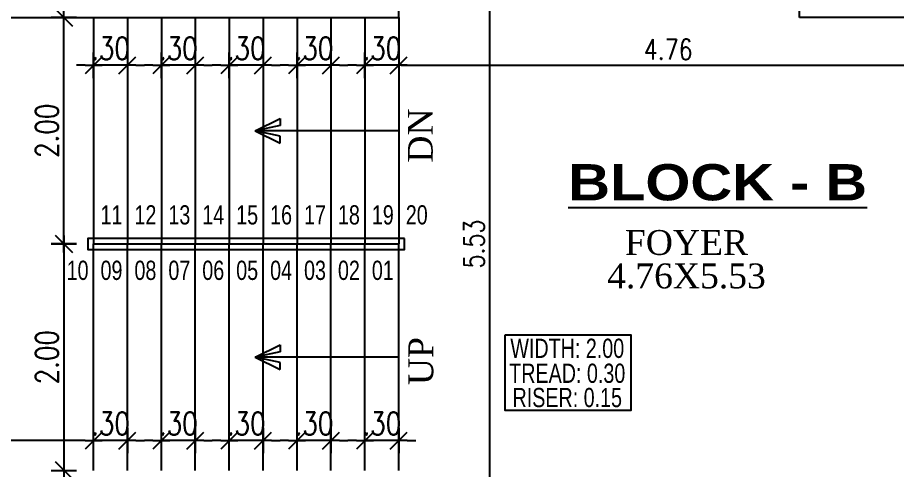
# Model space of a CAD drawing. Header units: inches. Extents: x 14235 to 14499, y 0 to 2549.
# Drawn here: x 14333.32 to 14341.1, y 2364.85 to 2368.85 of the extents above; entities that cross this region are included whole.
import ezdxf
from ezdxf.enums import TextEntityAlignment as Align

# ---------------------------------------------------------------- set-up
doc = ezdxf.new("R2010")
doc.units = ezdxf.units.IN
doc.header["$LTSCALE"] = 0.25
doc.header["$MEASUREMENT"] = 0
doc.header["$PDMODE"] = 35
for name, color, linetype in [('dimension', 7, 'Continuous'), ('Stair', 56, 'Continuous'), ('steel', 251, 'Continuous'), ('text', 7, 'Continuous'), ('text-large', 7, 'Continuous'), ('wall', 7, 'Continuous'), ('WORK TEX', 6, 'Continuous'), ('WORKING DIM', 7, 'Continuous')]:
    doc.layers.add(name, color=color, linetype=linetype)
doc.styles.add('ARIAL', font='TIMES_0.TTF')
doc.styles.add('ARL', font='swisscl_0.ttf')
doc.styles.add('B', font='ARIBLK_0.TTF')
doc.styles.add('romans', font='romans.shx', dxfattribs={"width": 0.8})
doc.dimstyles.new('121', dxfattribs={"dimscale": 0.1, "dimtxt": 1.8, "dimasz": 0.2, "dimexe": 0.03125, "dimexo": 0.25, "dimgap": 0.5, "dimtad": 1, "dimzin": 4, "dimdsep": 46, "dimtxsty": 'romans', "dimblk1": 'MINITICK', "dimblk2": 'MINITICK', "dimsah": 1, "dimcen": 1, "dimse1": 1, "dimse2": 1, "dimclrd": 252, "dimclre": 256, "dimclrt": 7, "dimadec": 3, "dimazin": 0, "dimtfac": 0.8, "dimtix": 1, "dimtmove": 2, "dimatfit": 3, "dimfxl": 0, "dimtolj": 1, "dimtzin": 3, "dimarcsym": 0})
doc.dimstyles.new('minitick-100', dxfattribs={"dimscale": 0.1, "dimtxt": 2, "dimasz": 0.75, "dimexe": 0.03125, "dimexo": 0.25, "dimgap": 0.5, "dimtad": 1, "dimzin": 4, "dimdsep": 46, "dimtxsty": 'romans', "dimblk1": 'MINITICK', "dimblk2": 'MINITICK', "dimsah": 1, "dimcen": 1, "dimse1": 1, "dimse2": 1, "dimclrd": 252, "dimclre": 256, "dimclrt": 256, "dimadec": 3, "dimazin": 0, "dimtfac": 0.8, "dimtix": 1, "dimtmove": 2, "dimatfit": 3, "dimfxl": 0, "dimtolj": 1, "dimtzin": 3, "dimarcsym": 0})

# ---------------------------------------------------------------- blocks, each defined once
blk = doc.blocks.new('MINITICK')
at = {"color": 7}
for p, q in [((0, -1.5), (0, 1.5)), ((1, 1), (-1, -1)), ((-1, 0), (1, 0))]:
    blk.add_line(p, q, dxfattribs=at)
blk = doc.blocks.new('*D583')
at = {"layer": 'Defpoints', "color": 0, "transparency": 16777216}
for p in [(14341.4565, 2368.4317), (14336.6928, 2368.1438), (14341.4565, 2368.1438)]:
    blk.add_point(p, dxfattribs=at)
at = {"layer": 'WORKING DIM', "color": 252, "lineweight": -2, "transparency": 16777216}
blk.add_line((14336.7128, 2368.4317), (14341.4365, 2368.4317), dxfattribs=at)
at = {"layer": 'WORKING DIM', "color": 252, "lineweight": -2, "transparency": 16777216, "xscale": 0.02, "yscale": 0.02, "zscale": 0.02, "rotation": 180}
blk.add_blockref('MINITICK', (14336.6928, 2368.4317), dxfattribs=at)
at = {"layer": 'WORKING DIM', "color": 252, "lineweight": -2, "transparency": 16777216, "xscale": 0.02, "yscale": 0.02, "zscale": 0.02}
blk.add_blockref('MINITICK', (14341.4565, 2368.4317), dxfattribs=at)
at = {"layer": 'WORKING DIM', "color": 7, "transparency": 16777216, "insert": (14339.0747, 2368.5717), "char_height": 0.18, "attachment_point": 5, "style": 'romans'}
blk.add_mtext('\\A1;4.76', dxfattribs=at)
blk = doc.blocks.new('*D584')
at = {"layer": 'Defpoints', "color": 0, "transparency": 16777216}
for p in [(14337.4977, 2369.6155), (14337.8742, 2369.6155), (14337.8742, 2364.0896)]:
    blk.add_point(p, dxfattribs=at)
at = {"layer": 'WORKING DIM', "color": 252, "lineweight": -2, "transparency": 16777216}
blk.add_line((14337.4977, 2364.1096), (14337.4977, 2369.5955), dxfattribs=at)
at = {"layer": 'WORKING DIM', "color": 252, "lineweight": -2, "transparency": 16777216, "xscale": 0.02, "yscale": 0.02, "zscale": 0.02}
for p, rotation in [((14337.4977, 2369.6155), 90), ((14337.4977, 2364.0896), 270)]:
    blk.add_blockref('MINITICK', p, dxfattribs=dict(at, rotation=rotation))
at = {"layer": 'WORKING DIM', "color": 7, "transparency": 16777216, "insert": (14337.3577, 2366.8526), "char_height": 0.18, "attachment_point": 5, "rotation": 90, "style": 'romans'}
blk.add_mtext('\\A1;5.53', dxfattribs=at)
blk = doc.blocks.new('*D696')
at = {"layer": 'Defpoints', "color": 0, "ltscale": 10, "transparency": 16777216}
for p in [(14336.3928, 2365.1904), (14336.6928, 2365.1904), (14336.3928, 2365.1156)]:
    blk.add_point(p, dxfattribs=at)
at = {"layer": 'dimension', "color": 252, "lineweight": -2, "ltscale": 10, "transparency": 16777216}
for p, q in [((14336.3178, 2365.1156), (14336.2428, 2365.1156)), ((14336.6928, 2365.1156), (14336.3928, 2365.1156)), ((14336.7678, 2365.1156), (14336.8428, 2365.1156))]:
    blk.add_line(p, q, dxfattribs=at)
at = {"layer": 'dimension', "color": 252, "lineweight": -2, "ltscale": 10, "transparency": 16777216, "xscale": 0.07500000000000001, "yscale": 0.07500000000000001, "zscale": 0.07500000000000001}
blk.add_blockref('MINITICK', (14336.3928, 2365.1156), dxfattribs=at)
at = {"layer": 'dimension', "color": 252, "lineweight": -2, "ltscale": 10, "transparency": 16777216, "xscale": 0.07500000000000001, "yscale": 0.07500000000000001, "zscale": 0.07500000000000001, "rotation": 180}
blk.add_blockref('MINITICK', (14336.6928, 2365.1156), dxfattribs=at)
at = {"layer": 'dimension', "ltscale": 10, "transparency": 16777216, "insert": (14336.5428, 2365.2656), "char_height": 0.2, "attachment_point": 5, "style": 'romans'}
blk.add_mtext('\\A1;.30', dxfattribs=at)
blk = doc.blocks.new('*D685')
at = {"layer": 'Defpoints', "color": 0, "ltscale": 10, "transparency": 16777216}
for p in [(14335.7928, 2365.1904), (14336.0928, 2365.1904), (14335.7928, 2365.1156)]:
    blk.add_point(p, dxfattribs=at)
at = {"layer": 'dimension', "color": 252, "lineweight": -2, "ltscale": 10, "transparency": 16777216}
for p, q in [((14335.7178, 2365.1156), (14335.6428, 2365.1156)), ((14336.0928, 2365.1156), (14335.7928, 2365.1156)), ((14336.1678, 2365.1156), (14336.2428, 2365.1156))]:
    blk.add_line(p, q, dxfattribs=at)
at = {"layer": 'dimension', "color": 252, "lineweight": -2, "ltscale": 10, "transparency": 16777216, "xscale": 0.07500000000000001, "yscale": 0.07500000000000001, "zscale": 0.07500000000000001}
blk.add_blockref('MINITICK', (14335.7928, 2365.1156), dxfattribs=at)
at = {"layer": 'dimension', "color": 252, "lineweight": -2, "ltscale": 10, "transparency": 16777216, "xscale": 0.07500000000000001, "yscale": 0.07500000000000001, "zscale": 0.07500000000000001, "rotation": 180}
blk.add_blockref('MINITICK', (14336.0928, 2365.1156), dxfattribs=at)
at = {"layer": 'dimension', "ltscale": 10, "transparency": 16777216, "insert": (14335.9428, 2365.2656), "char_height": 0.2, "attachment_point": 5, "style": 'romans'}
blk.add_mtext('\\A1;.30', dxfattribs=at)
blk = doc.blocks.new('*D686')
at = {"layer": 'Defpoints', "color": 0, "ltscale": 10, "transparency": 16777216}
for p in [(14335.1928, 2365.1904), (14335.4928, 2365.1904), (14335.1928, 2365.1156)]:
    blk.add_point(p, dxfattribs=at)
at = {"layer": 'dimension', "color": 252, "lineweight": -2, "ltscale": 10, "transparency": 16777216}
for p, q in [((14335.1178, 2365.1156), (14335.0428, 2365.1156)), ((14335.4928, 2365.1156), (14335.1928, 2365.1156)), ((14335.5678, 2365.1156), (14335.6428, 2365.1156))]:
    blk.add_line(p, q, dxfattribs=at)
at = {"layer": 'dimension', "color": 252, "lineweight": -2, "ltscale": 10, "transparency": 16777216, "xscale": 0.07500000000000001, "yscale": 0.07500000000000001, "zscale": 0.07500000000000001}
blk.add_blockref('MINITICK', (14335.1928, 2365.1156), dxfattribs=at)
at = {"layer": 'dimension', "color": 252, "lineweight": -2, "ltscale": 10, "transparency": 16777216, "xscale": 0.07500000000000001, "yscale": 0.07500000000000001, "zscale": 0.07500000000000001, "rotation": 180}
blk.add_blockref('MINITICK', (14335.4928, 2365.1156), dxfattribs=at)
at = {"layer": 'dimension', "ltscale": 10, "transparency": 16777216, "insert": (14335.3428, 2365.2656), "char_height": 0.2, "attachment_point": 5, "style": 'romans'}
blk.add_mtext('\\A1;.30', dxfattribs=at)
blk = doc.blocks.new('*D687')
at = {"layer": 'Defpoints', "color": 0, "ltscale": 10, "transparency": 16777216}
for p in [(14334.5928, 2365.1904), (14334.8928, 2365.1904), (14334.5928, 2365.1156)]:
    blk.add_point(p, dxfattribs=at)
at = {"layer": 'dimension', "color": 252, "lineweight": -2, "ltscale": 10, "transparency": 16777216}
for p, q in [((14334.5178, 2365.1156), (14334.4428, 2365.1156)), ((14334.8928, 2365.1156), (14334.5928, 2365.1156)), ((14334.9678, 2365.1156), (14335.0428, 2365.1156))]:
    blk.add_line(p, q, dxfattribs=at)
at = {"layer": 'dimension', "color": 252, "lineweight": -2, "ltscale": 10, "transparency": 16777216, "xscale": 0.07500000000000001, "yscale": 0.07500000000000001, "zscale": 0.07500000000000001}
blk.add_blockref('MINITICK', (14334.5928, 2365.1156), dxfattribs=at)
at = {"layer": 'dimension', "color": 252, "lineweight": -2, "ltscale": 10, "transparency": 16777216, "xscale": 0.07500000000000001, "yscale": 0.07500000000000001, "zscale": 0.07500000000000001, "rotation": 180}
blk.add_blockref('MINITICK', (14334.8928, 2365.1156), dxfattribs=at)
at = {"layer": 'dimension', "ltscale": 10, "transparency": 16777216, "insert": (14334.7428, 2365.2656), "char_height": 0.2, "attachment_point": 5, "style": 'romans'}
blk.add_mtext('\\A1;.30', dxfattribs=at)
blk = doc.blocks.new('*D688')
at = {"layer": 'Defpoints', "color": 0, "ltscale": 10, "transparency": 16777216}
for p in [(14333.9928, 2365.1904), (14334.2928, 2365.1904), (14333.9928, 2365.1156)]:
    blk.add_point(p, dxfattribs=at)
at = {"layer": 'dimension', "color": 252, "lineweight": -2, "ltscale": 10, "transparency": 16777216}
for p, q in [((14333.9178, 2365.1156), (14333.8428, 2365.1156)), ((14334.2928, 2365.1156), (14333.9928, 2365.1156)), ((14334.3678, 2365.1156), (14334.4428, 2365.1156))]:
    blk.add_line(p, q, dxfattribs=at)
at = {"layer": 'dimension', "color": 252, "lineweight": -2, "ltscale": 10, "transparency": 16777216, "xscale": 0.07500000000000001, "yscale": 0.07500000000000001, "zscale": 0.07500000000000001}
blk.add_blockref('MINITICK', (14333.9928, 2365.1156), dxfattribs=at)
at = {"layer": 'dimension', "color": 252, "lineweight": -2, "ltscale": 10, "transparency": 16777216, "xscale": 0.07500000000000001, "yscale": 0.07500000000000001, "zscale": 0.07500000000000001, "rotation": 180}
blk.add_blockref('MINITICK', (14334.2928, 2365.1156), dxfattribs=at)
at = {"layer": 'dimension', "ltscale": 10, "transparency": 16777216, "insert": (14334.1428, 2365.2656), "char_height": 0.2, "attachment_point": 5, "style": 'romans'}
blk.add_mtext('\\A1;.30', dxfattribs=at)
blk = doc.blocks.new('*D689')
at = {"layer": 'Defpoints', "color": 0, "ltscale": 10, "transparency": 16777216}
for p in [(14331.9928, 2365.1156), (14331.9928, 2365.1156), (14333.9928, 2365.1156)]:
    blk.add_point(p, dxfattribs=at)
at = {"layer": 'dimension', "color": 252, "lineweight": -2, "ltscale": 10, "transparency": 16777216}
blk.add_line((14333.9178, 2365.1156), (14332.0678, 2365.1156), dxfattribs=at)
at = {"layer": 'dimension', "color": 252, "lineweight": -2, "ltscale": 10, "transparency": 16777216, "xscale": 0.07500000000000001, "yscale": 0.07500000000000001, "zscale": 0.07500000000000001, "rotation": 180}
blk.add_blockref('MINITICK', (14331.9928, 2365.1156), dxfattribs=at)
at = {"layer": 'dimension', "color": 252, "lineweight": -2, "ltscale": 10, "transparency": 16777216, "xscale": 0.07500000000000001, "yscale": 0.07500000000000001, "zscale": 0.07500000000000001}
blk.add_blockref('MINITICK', (14333.9928, 2365.1156), dxfattribs=at)
at = {"layer": 'dimension', "ltscale": 10, "transparency": 16777216, "insert": (14332.9928, 2365.2656), "char_height": 0.2, "attachment_point": 5, "style": 'romans'}
blk.add_mtext('\\A1;2.00', dxfattribs=at)
blk = doc.blocks.new('*D690')
at = {"layer": 'Defpoints', "color": 0, "ltscale": 10, "transparency": 16777216}
for p in [(14336.3928, 2368.4317), (14336.3928, 2368.357), (14336.6928, 2368.357)]:
    blk.add_point(p, dxfattribs=at)
at = {"layer": 'dimension', "color": 252, "lineweight": -2, "ltscale": 10, "transparency": 16777216}
for p, q in [((14336.3178, 2368.4317), (14336.2428, 2368.4317)), ((14336.6928, 2368.4317), (14336.3928, 2368.4317)), ((14336.7678, 2368.4317), (14336.8428, 2368.4317))]:
    blk.add_line(p, q, dxfattribs=at)
at = {"layer": 'dimension', "color": 252, "lineweight": -2, "ltscale": 10, "transparency": 16777216, "xscale": 0.07500000000000001, "yscale": 0.07500000000000001, "zscale": 0.07500000000000001}
blk.add_blockref('MINITICK', (14336.3928, 2368.4317), dxfattribs=at)
at = {"layer": 'dimension', "color": 252, "lineweight": -2, "ltscale": 10, "transparency": 16777216, "xscale": 0.07500000000000001, "yscale": 0.07500000000000001, "zscale": 0.07500000000000001, "rotation": 180}
blk.add_blockref('MINITICK', (14336.6928, 2368.4317), dxfattribs=at)
at = {"layer": 'dimension', "ltscale": 10, "transparency": 16777216, "insert": (14336.5428, 2368.5817), "char_height": 0.2, "attachment_point": 5, "style": 'romans'}
blk.add_mtext('\\A1;.30', dxfattribs=at)
blk = doc.blocks.new('*D691')
at = {"layer": 'Defpoints', "color": 0, "ltscale": 10, "transparency": 16777216}
for p in [(14335.7928, 2368.4317), (14335.7928, 2368.357), (14336.0928, 2368.357)]:
    blk.add_point(p, dxfattribs=at)
at = {"layer": 'dimension', "color": 252, "lineweight": -2, "ltscale": 10, "transparency": 16777216}
for p, q in [((14335.7178, 2368.4317), (14335.6428, 2368.4317)), ((14336.0928, 2368.4317), (14335.7928, 2368.4317)), ((14336.1678, 2368.4317), (14336.2428, 2368.4317))]:
    blk.add_line(p, q, dxfattribs=at)
at = {"layer": 'dimension', "color": 252, "lineweight": -2, "ltscale": 10, "transparency": 16777216, "xscale": 0.07500000000000001, "yscale": 0.07500000000000001, "zscale": 0.07500000000000001}
blk.add_blockref('MINITICK', (14335.7928, 2368.4317), dxfattribs=at)
at = {"layer": 'dimension', "color": 252, "lineweight": -2, "ltscale": 10, "transparency": 16777216, "xscale": 0.07500000000000001, "yscale": 0.07500000000000001, "zscale": 0.07500000000000001, "rotation": 180}
blk.add_blockref('MINITICK', (14336.0928, 2368.4317), dxfattribs=at)
at = {"layer": 'dimension', "ltscale": 10, "transparency": 16777216, "insert": (14335.9428, 2368.5817), "char_height": 0.2, "attachment_point": 5, "style": 'romans'}
blk.add_mtext('\\A1;.30', dxfattribs=at)
blk = doc.blocks.new('*D692')
at = {"layer": 'Defpoints', "color": 0, "ltscale": 10, "transparency": 16777216}
for p in [(14335.1928, 2368.4317), (14335.1928, 2368.357), (14335.4928, 2368.357)]:
    blk.add_point(p, dxfattribs=at)
at = {"layer": 'dimension', "color": 252, "lineweight": -2, "ltscale": 10, "transparency": 16777216}
for p, q in [((14335.1178, 2368.4317), (14335.0428, 2368.4317)), ((14335.4928, 2368.4317), (14335.1928, 2368.4317)), ((14335.5678, 2368.4317), (14335.6428, 2368.4317))]:
    blk.add_line(p, q, dxfattribs=at)
at = {"layer": 'dimension', "color": 252, "lineweight": -2, "ltscale": 10, "transparency": 16777216, "xscale": 0.07500000000000001, "yscale": 0.07500000000000001, "zscale": 0.07500000000000001}
blk.add_blockref('MINITICK', (14335.1928, 2368.4317), dxfattribs=at)
at = {"layer": 'dimension', "color": 252, "lineweight": -2, "ltscale": 10, "transparency": 16777216, "xscale": 0.07500000000000001, "yscale": 0.07500000000000001, "zscale": 0.07500000000000001, "rotation": 180}
blk.add_blockref('MINITICK', (14335.4928, 2368.4317), dxfattribs=at)
at = {"layer": 'dimension', "ltscale": 10, "transparency": 16777216, "insert": (14335.3428, 2368.5817), "char_height": 0.2, "attachment_point": 5, "style": 'romans'}
blk.add_mtext('\\A1;.30', dxfattribs=at)
blk = doc.blocks.new('*D693')
at = {"layer": 'Defpoints', "color": 0, "ltscale": 10, "transparency": 16777216}
for p in [(14334.5928, 2368.4317), (14334.5928, 2368.357), (14334.8928, 2368.357)]:
    blk.add_point(p, dxfattribs=at)
at = {"layer": 'dimension', "color": 252, "lineweight": -2, "ltscale": 10, "transparency": 16777216}
for p, q in [((14334.5178, 2368.4317), (14334.4428, 2368.4317)), ((14334.8928, 2368.4317), (14334.5928, 2368.4317)), ((14334.9678, 2368.4317), (14335.0428, 2368.4317))]:
    blk.add_line(p, q, dxfattribs=at)
at = {"layer": 'dimension', "color": 252, "lineweight": -2, "ltscale": 10, "transparency": 16777216, "xscale": 0.07500000000000001, "yscale": 0.07500000000000001, "zscale": 0.07500000000000001}
blk.add_blockref('MINITICK', (14334.5928, 2368.4317), dxfattribs=at)
at = {"layer": 'dimension', "color": 252, "lineweight": -2, "ltscale": 10, "transparency": 16777216, "xscale": 0.07500000000000001, "yscale": 0.07500000000000001, "zscale": 0.07500000000000001, "rotation": 180}
blk.add_blockref('MINITICK', (14334.8928, 2368.4317), dxfattribs=at)
at = {"layer": 'dimension', "ltscale": 10, "transparency": 16777216, "insert": (14334.7428, 2368.5817), "char_height": 0.2, "attachment_point": 5, "style": 'romans'}
blk.add_mtext('\\A1;.30', dxfattribs=at)
blk = doc.blocks.new('*D694')
at = {"layer": 'Defpoints', "color": 0, "ltscale": 10, "transparency": 16777216}
for p in [(14333.9928, 2368.4317), (14333.9928, 2368.357), (14334.2928, 2368.357)]:
    blk.add_point(p, dxfattribs=at)
at = {"layer": 'dimension', "color": 252, "lineweight": -2, "ltscale": 10, "transparency": 16777216}
for p, q in [((14333.9178, 2368.4317), (14333.8428, 2368.4317)), ((14334.2928, 2368.4317), (14333.9928, 2368.4317)), ((14334.3678, 2368.4317), (14334.4428, 2368.4317))]:
    blk.add_line(p, q, dxfattribs=at)
at = {"layer": 'dimension', "color": 252, "lineweight": -2, "ltscale": 10, "transparency": 16777216, "xscale": 0.07500000000000001, "yscale": 0.07500000000000001, "zscale": 0.07500000000000001}
blk.add_blockref('MINITICK', (14333.9928, 2368.4317), dxfattribs=at)
at = {"layer": 'dimension', "color": 252, "lineweight": -2, "ltscale": 10, "transparency": 16777216, "xscale": 0.07500000000000001, "yscale": 0.07500000000000001, "zscale": 0.07500000000000001, "rotation": 180}
blk.add_blockref('MINITICK', (14334.2928, 2368.4317), dxfattribs=at)
at = {"layer": 'dimension', "ltscale": 10, "transparency": 16777216, "insert": (14334.1428, 2368.5817), "char_height": 0.2, "attachment_point": 5, "style": 'romans'}
blk.add_mtext('\\A1;.30', dxfattribs=at)
blk = doc.blocks.new('*D697')
at = {"layer": 'Defpoints', "color": 0, "ltscale": 10, "transparency": 16777216}
for p in [(14333.9928, 2366.8526), (14333.7302, 2364.8518), (14333.9928, 2364.8518)]:
    blk.add_point(p, dxfattribs=at)
at = {"layer": 'dimension', "color": 252, "lineweight": -2, "ltscale": 10, "transparency": 16777216}
blk.add_line((14333.7302, 2366.7776), (14333.7302, 2364.9268), dxfattribs=at)
at = {"layer": 'dimension', "color": 252, "lineweight": -2, "ltscale": 10, "transparency": 16777216, "xscale": 0.07500000000000001, "yscale": 0.07500000000000001, "zscale": 0.07500000000000001}
for p, rotation in [((14333.7302, 2366.8526), 90), ((14333.7302, 2364.8518), 270)]:
    blk.add_blockref('MINITICK', p, dxfattribs=dict(at, rotation=rotation))
at = {"layer": 'dimension', "ltscale": 10, "transparency": 16777216, "insert": (14333.5802, 2365.8522), "char_height": 0.2, "attachment_point": 5, "rotation": 90, "style": 'romans'}
blk.add_mtext('\\A1;2.00', dxfattribs=at)
blk = doc.blocks.new('*D698')
at = {"layer": 'Defpoints', "color": 0, "ltscale": 10, "transparency": 16777216}
for p in [(14333.7302, 2368.8533), (14333.9928, 2368.8533), (14333.9928, 2366.8526)]:
    blk.add_point(p, dxfattribs=at)
at = {"layer": 'dimension', "color": 252, "lineweight": -2, "ltscale": 10, "transparency": 16777216}
blk.add_line((14333.7302, 2366.9276), (14333.7302, 2368.7783), dxfattribs=at)
at = {"layer": 'dimension', "color": 252, "lineweight": -2, "ltscale": 10, "transparency": 16777216, "xscale": 0.07500000000000001, "yscale": 0.07500000000000001, "zscale": 0.07500000000000001}
for p, rotation in [((14333.7302, 2368.8533), 90), ((14333.7302, 2366.8526), 270)]:
    blk.add_blockref('MINITICK', p, dxfattribs=dict(at, rotation=rotation))
at = {"layer": 'dimension', "ltscale": 10, "transparency": 16777216, "insert": (14333.5802, 2367.8529), "char_height": 0.2, "attachment_point": 5, "rotation": 90, "style": 'romans'}
blk.add_mtext('\\A1;2.00', dxfattribs=at)

msp = doc.modelspace()

# ---------------------------------------------------------------- linework, layer by layer
at = {"layer": 'Stair', "ltscale": 2}
for p, q in [((14333.9928, 2368.8533), (14333.9928, 2366.8526)), ((14334.2928, 2368.8533), (14334.2928, 2366.8526)), ((14334.5928, 2368.8533), (14334.5928, 2366.8526)), ((14334.8928, 2368.8533), (14334.8928, 2366.8526)), ((14335.1928, 2368.8533), (14335.1928, 2366.8526)), ((14335.4928, 2368.8533), (14335.4928, 2366.8526)), ((14335.7928, 2368.8533), (14335.7928, 2366.8526)), ((14336.0928, 2368.8533), (14336.0928, 2366.8526)), ((14336.3928, 2368.8533), (14336.3928, 2366.8526)), ((14336.6928, 2368.8533), (14336.6928, 2366.8526)), ((14335.4225, 2367.8529), (14335.6435, 2367.961)), ((14335.6435, 2367.961), (14335.6435, 2367.901)), ((14335.6435, 2367.901), (14335.4225, 2367.8529)), ((14336.6928, 2367.8529), (14335.4225, 2367.8529)), ((14335.4225, 2367.8529), (14335.6435, 2367.7449)), ((14335.6435, 2367.8049), (14335.4225, 2367.8529)), ((14335.6435, 2367.7449), (14335.6435, 2367.8049)), ((14333.9928, 2364.8518), (14333.9928, 2366.8526)), ((14333.9928, 2366.8526), (14336.6928, 2366.8526)), ((14334.2928, 2364.8518), (14334.2928, 2366.8526)), ((14334.5928, 2364.8518), (14334.5928, 2366.8526)), ((14334.8928, 2364.8518), (14334.8928, 2366.8526)), ((14335.1928, 2364.8518), (14335.1928, 2366.8526)), ((14335.4928, 2364.8518), (14335.4928, 2366.8526)), ((14335.7928, 2364.8518), (14335.7928, 2366.8526)), ((14336.0928, 2364.8518), (14336.0928, 2366.8526)), ((14336.3928, 2364.8518), (14336.3928, 2366.8526)), ((14336.6928, 2364.8518), (14336.6928, 2366.8526)), ((14335.4225, 2365.8522), (14335.6435, 2365.9603)), ((14335.6435, 2365.9603), (14335.6435, 2365.9002)), ((14335.6435, 2365.9002), (14335.4225, 2365.8522)), ((14336.6928, 2365.8522), (14335.4225, 2365.8522)), ((14335.4225, 2365.8522), (14335.6435, 2365.7441)), ((14335.6435, 2365.8042), (14335.4225, 2365.8522)), ((14335.6435, 2365.7441), (14335.6435, 2365.8042))]:
    msp.add_line(p, q, dxfattribs=at)
at = {"layer": 'steel', "ltscale": 10}
msp.add_lwpolyline([(14336.7428, 2366.9026), (14333.9428, 2366.9026), (14333.9428, 2366.8026), (14336.7428, 2366.8026)], close=True, dxfattribs=at)
at = {"layer": 'wall'}
for p, q in [((14336.6928, 2368.8533), (14336.6928, 2369.6155)), ((14340.237, 2368.8533), (14340.237, 2369.6155)), ((14331.9928, 2368.8533), (14336.6928, 2368.8533)), ((14344.7721, 2368.8533), (14340.237, 2368.8533))]:
    msp.add_line(p, q, dxfattribs=at)
at = {"layer": 'WORK TEX'}
msp.add_lwpolyline([(14337.6332, 2366.0511), (14338.7451, 2366.0511), (14338.7451, 2365.38), (14337.6332, 2365.38)], close=True, dxfattribs=at)

# ---------------------------------------------------------------- texts
at = {"layer": 'text', "color": 1, "style": 'B'}
msp.add_text('%%UBLOCK - B', height=0.32, dxfattribs=at).set_placement((14338.1919, 2367.2384))
at = {"layer": 'text-large', "style": 'ARIAL'}
for s, p in [('DN', (14336.9934, 2367.5711)), ('UP', (14336.9975, 2365.6052))]:
    msp.add_text(s, height=0.22, rotation=90, dxfattribs=at).set_placement(p)
for s, p in [('FOYER', (14339.2374, 2366.8659)), ('4.76X5.53', (14339.2373, 2366.5708))]:
    msp.add_text(s, height=0.22, dxfattribs=at).set_placement(p, align=Align.MIDDLE_CENTER)
at = {"layer": 'WORK TEX', "style": 'ARL'}
for s, p in [('11', (14334.1515, 2367.1101)), ('12', (14334.4515, 2367.1101)), ('13', (14334.7515, 2367.1101)), ('14', (14335.0515, 2367.1101)), ('15', (14335.3515, 2367.1101)), ('16', (14335.6515, 2367.1101)), ('17', (14335.9515, 2367.1101)), ('18', (14336.2515, 2367.1101)), ('19', (14336.5515, 2367.1101)), ('20', (14336.8515, 2367.1101)), ('10', (14333.8515, 2366.62)), ('09', (14334.1515, 2366.62)), ('08', (14334.4515, 2366.62)), ('07', (14334.7515, 2366.62)), ('06', (14335.0515, 2366.62)), ('05', (14335.3515, 2366.62)), ('04', (14335.6515, 2366.62)), ('03', (14335.9515, 2366.62)), ('02', (14336.2515, 2366.62)), ('01', (14336.5515, 2366.62)), ('WIDTH: 2.00', (14338.1829, 2365.9307)), ('TREAD: 0.30', (14338.1829, 2365.7101)), ('RISER: 0.15', (14338.1829, 2365.4957))]:
    msp.add_text(s, height=0.17, dxfattribs=at).set_placement(p, align=Align.MIDDLE_CENTER)

# ---------------------------------------------------------------- dimensions: what is measured, and where the dimension line sits
at = {"layer": 'dimension', "ltscale": 10}
for base, p2, picture, middle in [((14333.7302, 2368.8533), (14333.9928, 2368.8533), '*D698', (14333.5802, 2367.8529)), ((14333.7302, 2364.8518), (14333.9928, 2364.8518), '*D697', (14333.5802, 2365.8522))]:
    dim = msp.add_linear_dim(base=base, p1=(14333.9928, 2366.8526), p2=p2, angle=90, dimstyle='minitick-100', dxfattribs=at)
    dim.commit()
    dim.dimension.update_dxf_attribs({"geometry": picture, "text_midpoint": middle})
for base, p1, p2, picture, middle in [((14333.9928, 2368.4317), (14334.2928, 2368.357), (14333.9928, 2368.357), '*D694', (14334.1428, 2368.5817)), ((14334.5928, 2368.4317), (14334.8928, 2368.357), (14334.5928, 2368.357), '*D693', (14334.7428, 2368.5817)), ((14335.1928, 2368.4317), (14335.4928, 2368.357), (14335.1928, 2368.357), '*D692', (14335.3428, 2368.5817)), ((14335.7928, 2368.4317), (14336.0928, 2368.357), (14335.7928, 2368.357), '*D691', (14335.9428, 2368.5817)), ((14336.3928, 2368.4317), (14336.6928, 2368.357), (14336.3928, 2368.357), '*D690', (14336.5428, 2368.5817)), ((14331.9928, 2365.1156), (14333.9928, 2365.1156), (14331.9928, 2365.1156), '*D689', (14332.9928, 2365.2656)), ((14333.9928, 2365.1156), (14334.2928, 2365.1904), (14333.9928, 2365.1904), '*D688', (14334.1428, 2365.2656)), ((14334.5928, 2365.1156), (14334.8928, 2365.1904), (14334.5928, 2365.1904), '*D687', (14334.7428, 2365.2656)), ((14335.1928, 2365.1156), (14335.4928, 2365.1904), (14335.1928, 2365.1904), '*D686', (14335.3428, 2365.2656)), ((14335.7928, 2365.1156), (14336.0928, 2365.1904), (14335.7928, 2365.1904), '*D685', (14335.9428, 2365.2656)), ((14336.3928, 2365.1156), (14336.6928, 2365.1904), (14336.3928, 2365.1904), '*D696', (14336.5428, 2365.2656))]:
    dim = msp.add_linear_dim(base=base, p1=p1, p2=p2, dimstyle='minitick-100', dxfattribs=at)
    dim.commit()
    dim.dimension.update_dxf_attribs({"geometry": picture, "text_midpoint": middle})
at = {"layer": 'WORKING DIM'}
dim = msp.add_linear_dim(base=(14337.4977, 2369.6155), p1=(14337.8742, 2364.0896), p2=(14337.8742, 2369.6155), angle=90, dimstyle='121', override={"dimfxl": 0.18, "dimfxlon": 1}, dxfattribs=at)
dim.commit()
dim.dimension.update_dxf_attribs({"geometry": '*D584', "text_midpoint": (14337.3577, 2366.8526)})
dim = msp.add_linear_dim(base=(14341.4565, 2368.4317), p1=(14336.6928, 2368.1438), p2=(14341.4565, 2368.1438), dimstyle='121', override={"dimfxl": 0.18, "dimfxlon": 1}, dxfattribs=at)
dim.commit()
dim.dimension.update_dxf_attribs({"geometry": '*D583', "text_midpoint": (14339.0747, 2368.5717)})

doc.saveas('drawing.dxf')
